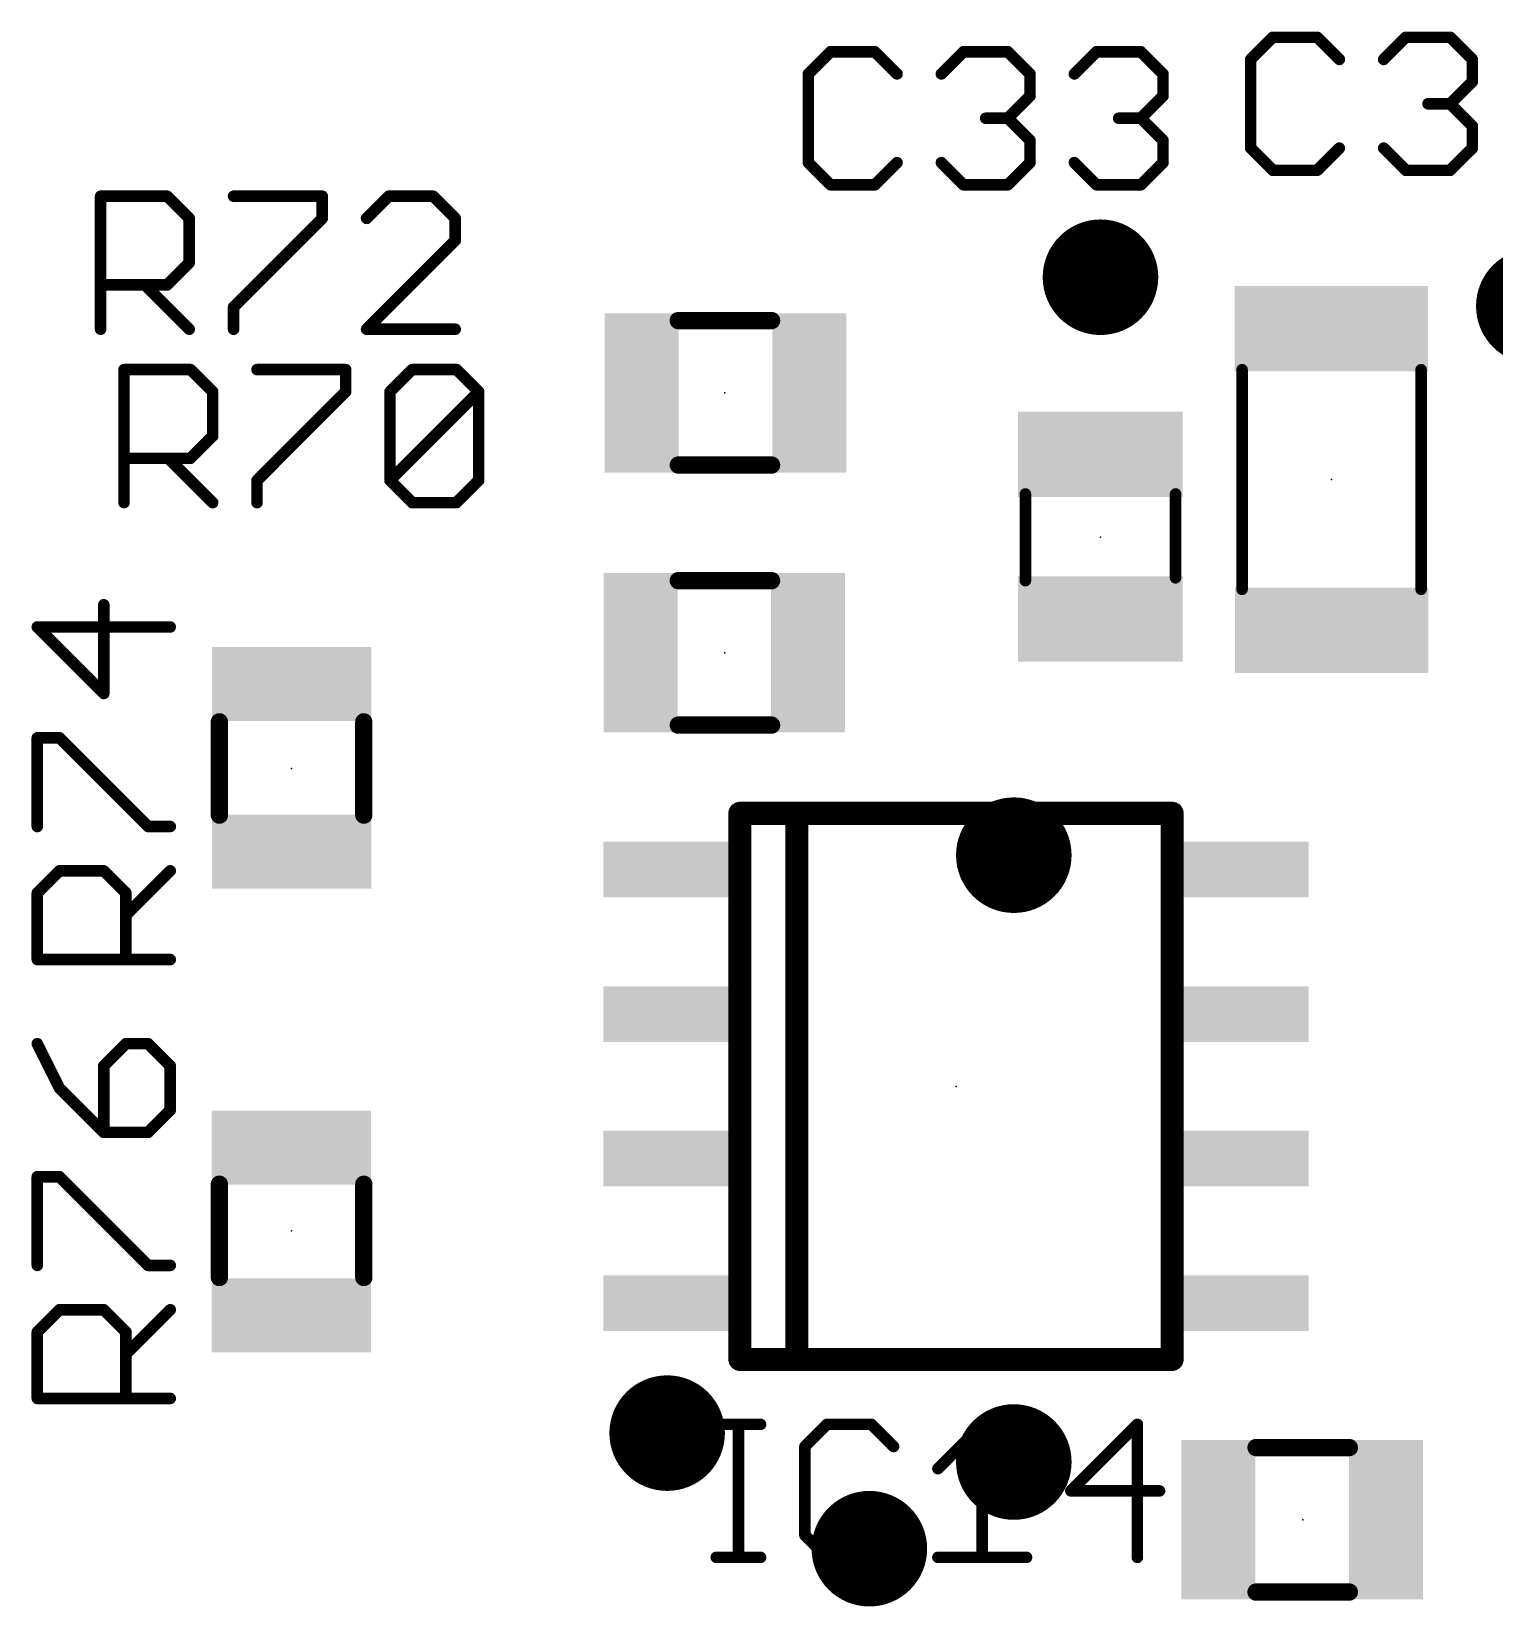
# Model space of a CAD drawing. Extents: x -10 to 136, y 0 to 101.
# Drawn here: x 14.73 to 27.59, y 28.45 to 42.29 of the extents above; entities that cross this region are included whole.
import ezdxf

# ---------------------------------------------------------------- set-up
doc = ezdxf.new("R2010")
doc.units = 0
for name, color, linetype in [('18', 92, 'CONTINUOUS'), ('23', 7, 'CONTINUOUS'), ('25', 253, 'CONTINUOUS'), ('51', 253, 'CONTINUOUS')]:
    doc.layers.add(name, color=color, linetype=linetype)

# ---------------------------------------------------------------- blocks, each defined once
blk = doc.blocks.new('RECT')
blk.add_solid([(-0.5, -0.5), (0.5, -0.5), (-0.5, 0.5), (0.5, 0.5)])
blk = doc.blocks.new('ROUNDV')
at = {"const_width": 0.5}
blk.add_lwpolyline([(0, -0.25, 1), (0, 0.25, 1), (0, -0.25)], format="xyb", dxfattribs=at)

msp = doc.modelspace()

# ---------------------------------------------------------------- linework, layer by layer
at = {"layer": '23'}
for p in [(20.828, 39.116), (26.162, 38.354), (24.13, 37.846), (20.828, 36.83), (17.018, 35.814), (22.86, 33.02), (17.018, 31.75), (25.908, 29.21)]:
    msp.add_point(p, dxfattribs=at)
at = {"layer": '25', "const_width": 0.1016}
for points in [[(25.6456, 42.2411), (25.4508, 42.0462)], [(26.0354, 42.2411), (25.6456, 42.2411)], [(26.2303, 42.0462), (26.0354, 42.2411)], [(26.6201, 42.0462), (26.8149, 42.2411)], [(26.8149, 42.2411), (27.2047, 42.2411)], [(27.2047, 42.2411), (27.3996, 42.0462)], [(21.7565, 42.1141), (21.5617, 41.9192)], [(22.1463, 42.1141), (21.7565, 42.1141)], [(22.3412, 41.9192), (22.1463, 42.1141)], [(22.731, 41.9192), (22.9258, 42.1141)], [(22.9258, 42.1141), (23.3156, 42.1141)], [(23.3156, 42.1141), (23.5105, 41.9192)], [(23.9003, 41.9192), (24.0951, 42.1141)], [(24.0951, 42.1141), (24.4849, 42.1141)], [(24.4849, 42.1141), (24.6798, 41.9192)], [(25.4508, 42.0462), (25.4508, 41.2666)], [(27.3996, 42.0462), (27.3996, 41.8513)], [(21.5617, 41.9192), (21.5617, 41.1396)], [(23.5105, 41.9192), (23.5105, 41.7243)], [(24.6798, 41.9192), (24.6798, 41.7243)], [(27.3996, 41.8513), (27.2047, 41.6564)], [(23.5105, 41.7243), (23.3156, 41.5294)], [(24.6798, 41.7243), (24.4849, 41.5294)], [(27.2047, 41.6564), (27.0098, 41.6564)], [(27.2047, 41.6564), (27.3996, 41.4615)], [(23.3156, 41.5294), (23.1207, 41.5294)], [(23.3156, 41.5294), (23.5105, 41.3345)], [(24.4849, 41.5294), (24.29, 41.5294)], [(24.4849, 41.5294), (24.6798, 41.3345)], [(27.3996, 41.4615), (27.3996, 41.2666)], [(23.5105, 41.3345), (23.5105, 41.1396)], [(24.6798, 41.3345), (24.6798, 41.1396)], [(25.4508, 41.2666), (25.6456, 41.0718)], [(26.0354, 41.0718), (26.2303, 41.2666)], [(26.8149, 41.0718), (26.6201, 41.2666)], [(27.3996, 41.2666), (27.2047, 41.0718)], [(21.5617, 41.1396), (21.7565, 40.9448)], [(22.1463, 40.9448), (22.3412, 41.1396)], [(22.9258, 40.9448), (22.731, 41.1396)], [(23.5105, 41.1396), (23.3156, 40.9448)], [(24.0951, 40.9448), (23.9003, 41.1396)], [(24.6798, 41.1396), (24.4849, 40.9448)], [(25.6456, 41.0718), (26.0354, 41.0718)], [(27.2047, 41.0718), (26.8149, 41.0718)], [(21.7565, 40.9448), (22.1463, 40.9448)], [(23.3156, 40.9448), (22.9258, 40.9448)], [(24.4849, 40.9448), (24.0951, 40.9448)], [(15.3387, 39.6748), (15.3387, 40.8441)], [(15.3387, 40.8441), (15.9233, 40.8441)], [(15.9233, 40.8441), (16.1182, 40.6492)], [(16.508, 40.8441), (17.2875, 40.8441)], [(17.2875, 40.8441), (17.2875, 40.6492)], [(17.8721, 40.8441), (17.6773, 40.6492)], [(18.2619, 40.8441), (17.8721, 40.8441)], [(18.4568, 40.6492), (18.2619, 40.8441)], [(16.1182, 40.6492), (16.1182, 40.2594)], [(17.2875, 40.6492), (16.508, 39.8696)], [(18.4568, 40.4543), (18.4568, 40.6492)], [(17.6773, 39.6748), (18.4568, 40.4543)], [(16.1182, 40.2594), (15.9233, 40.0645)], [(15.9233, 40.0645), (15.3387, 40.0645)], [(15.7284, 40.0645), (16.1182, 39.6748)], [(16.508, 39.8696), (16.508, 39.6748)], [(18.4568, 39.6748), (17.6773, 39.6748)], [(15.5448, 38.1508), (15.5448, 39.3201)], [(15.5448, 39.3201), (16.1294, 39.3201)], [(16.1294, 39.3201), (16.3243, 39.1252)], [(16.7141, 39.3201), (17.4936, 39.3201)], [(17.4936, 39.3201), (17.4936, 39.1252)], [(17.8834, 39.1252), (18.0782, 39.3201)], [(18.0782, 39.3201), (18.468, 39.3201)], [(18.468, 39.3201), (18.6629, 39.1252)], [(16.3243, 39.1252), (16.3243, 38.7354)], [(17.4936, 39.1252), (16.7141, 38.3456)], [(17.8834, 38.3456), (17.8834, 39.1252)], [(17.8834, 38.3456), (18.6629, 39.1252)], [(18.6629, 39.1252), (18.6629, 38.3456)], [(16.3243, 38.7354), (16.1294, 38.5405)], [(16.1294, 38.5405), (15.5448, 38.5405)], [(15.9345, 38.5405), (16.3243, 38.1508)], [(16.7141, 38.3456), (16.7141, 38.1508)], [(18.0782, 38.1508), (17.8834, 38.3456)], [(18.6629, 38.3456), (18.468, 38.1508)], [(18.468, 38.1508), (18.0782, 38.1508)], [(15.3666, 36.4733), (15.3666, 37.2528)], [(15.9512, 37.0579), (14.7819, 37.0579)], [(14.7819, 37.0579), (15.3666, 36.4733)], [(14.7819, 35.304), (14.7819, 36.0835)], [(14.7819, 36.0835), (14.9768, 36.0835)], [(14.9768, 36.0835), (15.7564, 35.304)], [(15.7564, 35.304), (15.9512, 35.304)], [(14.7819, 34.7193), (14.9768, 34.9142)], [(14.9768, 34.9142), (15.3666, 34.9142)], [(15.3666, 34.9142), (15.5615, 34.7193)], [(15.5615, 34.5244), (15.9512, 34.9142)], [(14.7819, 34.1347), (14.7819, 34.7193)], [(15.5615, 34.7193), (15.5615, 34.1347)], [(15.9512, 34.1347), (14.7819, 34.1347)], [(14.7819, 33.3949), (14.9768, 33.0051)], [(15.5615, 33.3949), (15.3666, 33.2)], [(15.7564, 33.3949), (15.5615, 33.3949)], [(15.9512, 33.2), (15.7564, 33.3949)], [(15.3666, 33.2), (15.3666, 32.6154)], [(15.9512, 32.8102), (15.9512, 33.2)], [(14.9768, 33.0051), (15.3666, 32.6154)], [(15.7564, 32.6154), (15.9512, 32.8102)], [(15.3666, 32.6154), (15.7564, 32.6154)], [(14.7819, 31.4461), (14.7819, 32.2256)], [(14.7819, 32.2256), (14.9768, 32.2256)], [(14.9768, 32.2256), (15.7564, 31.4461)], [(15.7564, 31.4461), (15.9512, 31.4461)], [(14.7819, 30.8614), (14.9768, 31.0563)], [(14.9768, 31.0563), (15.3666, 31.0563)], [(15.3666, 31.0563), (15.5615, 30.8614)], [(15.5615, 30.6665), (15.9512, 31.0563)], [(14.7819, 30.2768), (14.7819, 30.8614)], [(15.5615, 30.8614), (15.5615, 30.2768)], [(15.9512, 30.2768), (14.7819, 30.2768)], [(20.7518, 30.0491), (21.1415, 30.0491)], [(20.9466, 28.8798), (20.9466, 30.0491)], [(21.7261, 30.0491), (21.5313, 29.8542)], [(22.1159, 30.0491), (21.7261, 30.0491)], [(22.3108, 29.8542), (22.1159, 30.0491)], [(22.7006, 29.6593), (23.0903, 30.0491)], [(23.0903, 30.0491), (23.0903, 28.8798)], [(24.4545, 30.0491), (23.8699, 29.4644)], [(24.4545, 28.8798), (24.4545, 30.0491)], [(21.5313, 29.8542), (21.5313, 29.0746)], [(23.8699, 29.4644), (24.6494, 29.4644)], [(21.5313, 29.0746), (21.7261, 28.8798)], [(22.1159, 28.8798), (22.3108, 29.0746)], [(20.7518, 28.8798), (21.1415, 28.8798)], [(21.7261, 28.8798), (22.1159, 28.8798)], [(22.7006, 28.8798), (23.4801, 28.8798)]]:
    msp.add_lwpolyline(points, dxfattribs=at)
at = {"layer": '25', "const_width": 0.0508}
for points in [[(25.6456, 42.2665, 1), (25.6456, 42.2157)], [(25.6636, 42.2231, 1), (25.6276, 42.2591)], [(26.0534, 42.2591, 1), (26.0174, 42.2231)], [(26.0354, 42.2157, 1), (26.0354, 42.2665)], [(26.8149, 42.2665, 1), (26.8149, 42.2157)], [(26.8329, 42.2231, 1), (26.7969, 42.2591)], [(27.2227, 42.2591, 1), (27.1867, 42.2231)], [(27.2047, 42.2157, 1), (27.2047, 42.2665)], [(21.7565, 42.1395, 1), (21.7565, 42.0887)], [(21.7745, 42.0961, 1), (21.7385, 42.1321)], [(22.1643, 42.1321, 1), (22.1283, 42.0961)], [(22.1463, 42.0887, 1), (22.1463, 42.1395)], [(22.9258, 42.1395, 1), (22.9258, 42.0887)], [(22.9438, 42.0961, 1), (22.9078, 42.1321)], [(23.3336, 42.1321, 1), (23.2976, 42.0961)], [(23.3156, 42.0887, 1), (23.3156, 42.1395)], [(24.0951, 42.1395, 1), (24.0951, 42.0887)], [(24.1131, 42.0961, 1), (24.0771, 42.1321)], [(24.5029, 42.1321, 1), (24.4669, 42.0961)], [(24.4849, 42.0887, 1), (24.4849, 42.1395)], [(25.4328, 42.0642, 1), (25.4688, 42.0282)], [(25.4762, 42.0462, 1), (25.4254, 42.0462)], [(26.2123, 42.0282, 1), (26.2483, 42.0642)], [(26.6021, 42.0642, 1), (26.6381, 42.0282)], [(27.425, 42.0462, 1), (27.3742, 42.0462)], [(27.3816, 42.0282, 1), (27.4176, 42.0642)], [(21.5437, 41.9372, 1), (21.5797, 41.9012)], [(21.5871, 41.9192, 1), (21.5363, 41.9192)], [(22.3232, 41.9012, 1), (22.3592, 41.9372)], [(22.713, 41.9372, 1), (22.749, 41.9012)], [(23.5359, 41.9192, 1), (23.4851, 41.9192)], [(23.4925, 41.9012, 1), (23.5285, 41.9372)], [(23.8823, 41.9372, 1), (23.9183, 41.9012)], [(24.7052, 41.9192, 1), (24.6544, 41.9192)], [(24.6618, 41.9012, 1), (24.6978, 41.9372)], [(27.3742, 41.8513, 1), (27.425, 41.8513)], [(27.4176, 41.8333, 1), (27.3816, 41.8693)], [(23.4851, 41.7243, 1), (23.5359, 41.7243)], [(23.5285, 41.7063, 1), (23.4925, 41.7423)], [(24.6544, 41.7243, 1), (24.7052, 41.7243)], [(24.6978, 41.7063, 1), (24.6618, 41.7423)], [(27.0098, 41.6818, 1), (27.0098, 41.631)], [(27.2227, 41.6744, 1), (27.1867, 41.6384)], [(27.1867, 41.6744, 1), (27.2227, 41.6384)], [(27.2047, 41.631, 1), (27.2047, 41.6818)], [(23.1207, 41.5548, 1), (23.1207, 41.504)], [(23.3336, 41.5474, 1), (23.2976, 41.5114)], [(23.2976, 41.5474, 1), (23.3336, 41.5114)], [(23.3156, 41.504, 1), (23.3156, 41.5548)], [(24.29, 41.5548, 1), (24.29, 41.504)], [(24.5029, 41.5474, 1), (24.4669, 41.5114)], [(24.4669, 41.5474, 1), (24.5029, 41.5114)], [(24.4849, 41.504, 1), (24.4849, 41.5548)], [(27.425, 41.4615, 1), (27.3742, 41.4615)], [(27.3816, 41.4435, 1), (27.4176, 41.4795)], [(23.5359, 41.3345, 1), (23.4851, 41.3345)], [(23.4925, 41.3165, 1), (23.5285, 41.3525)], [(24.7052, 41.3345, 1), (24.6544, 41.3345)], [(24.6618, 41.3165, 1), (24.6978, 41.3525)], [(25.4688, 41.2846, 1), (25.4328, 41.2486)], [(25.4254, 41.2666, 1), (25.4762, 41.2666)], [(26.2483, 41.2486, 1), (26.2123, 41.2846)], [(26.6381, 41.2846, 1), (26.6021, 41.2486)], [(27.3742, 41.2666, 1), (27.425, 41.2666)], [(27.4176, 41.2486, 1), (27.3816, 41.2846)], [(21.5797, 41.1576, 1), (21.5437, 41.1216)], [(21.5363, 41.1396, 1), (21.5871, 41.1396)], [(22.3592, 41.1216, 1), (22.3232, 41.1576)], [(22.749, 41.1576, 1), (22.713, 41.1216)], [(23.4851, 41.1396, 1), (23.5359, 41.1396)], [(23.5285, 41.1216, 1), (23.4925, 41.1576)], [(23.9183, 41.1576, 1), (23.8823, 41.1216)], [(24.6544, 41.1396, 1), (24.7052, 41.1396)], [(24.6978, 41.1216, 1), (24.6618, 41.1576)], [(25.6456, 41.0972, 1), (25.6456, 41.0464)], [(26.0354, 41.0464, 1), (26.0354, 41.0972)], [(26.8149, 41.0972, 1), (26.8149, 41.0464)], [(27.2047, 41.0464, 1), (27.2047, 41.0972)], [(21.7565, 40.9702, 1), (21.7565, 40.9194)], [(21.7385, 40.9268, 1), (21.7745, 40.9628)], [(22.1283, 40.9628, 1), (22.1643, 40.9268)], [(22.1463, 40.9194, 1), (22.1463, 40.9702)], [(22.9258, 40.9702, 1), (22.9258, 40.9194)], [(22.9078, 40.9268, 1), (22.9438, 40.9628)], [(23.2976, 40.9628, 1), (23.3336, 40.9268)], [(23.3156, 40.9194, 1), (23.3156, 40.9702)], [(24.0951, 40.9702, 1), (24.0951, 40.9194)], [(24.0771, 40.9268, 1), (24.1131, 40.9628)], [(24.4669, 40.9628, 1), (24.5029, 40.9268)], [(24.4849, 40.9194, 1), (24.4849, 40.9702)], [(25.6276, 41.0538, 1), (25.6636, 41.0898)], [(26.0174, 41.0898, 1), (26.0534, 41.0538)], [(26.7969, 41.0538, 1), (26.8329, 41.0898)], [(27.1867, 41.0898, 1), (27.2227, 41.0538)], [(15.3641, 40.8441, 1), (15.3133, 40.8441)], [(15.3387, 40.8695, 1), (15.3387, 40.8187)], [(15.9413, 40.8621, 1), (15.9053, 40.8261)], [(15.9233, 40.8187, 1), (15.9233, 40.8695)], [(16.508, 40.8695, 1), (16.508, 40.8187)], [(17.3129, 40.8441, 1), (17.2621, 40.8441)], [(17.2875, 40.8187, 1), (17.2875, 40.8695)], [(17.8721, 40.8695, 1), (17.8721, 40.8187)], [(17.8901, 40.8261, 1), (17.8541, 40.8621)], [(18.2799, 40.8621, 1), (18.2439, 40.8261)], [(18.2619, 40.8187, 1), (18.2619, 40.8695)], [(16.1436, 40.6492, 1), (16.0928, 40.6492)], [(16.1002, 40.6312, 1), (16.1362, 40.6672)], [(17.2621, 40.6492, 1), (17.3129, 40.6492)], [(17.3055, 40.6312, 1), (17.2695, 40.6672)], [(17.6593, 40.6672, 1), (17.6953, 40.6312)], [(18.4822, 40.6492, 1), (18.4314, 40.6492)], [(18.4388, 40.6312, 1), (18.4748, 40.6672)], [(18.4314, 40.4543, 1), (18.4822, 40.4543)], [(18.4748, 40.4363, 1), (18.4388, 40.4723)], [(16.1362, 40.2414, 1), (16.1002, 40.2774)], [(16.0928, 40.2594, 1), (16.1436, 40.2594)], [(15.3387, 40.0899, 1), (15.3387, 40.0391)], [(15.7464, 40.0825, 1), (15.7104, 40.0465)], [(15.9053, 40.0825, 1), (15.9413, 40.0465)], [(15.9233, 40.0391, 1), (15.9233, 40.0899)], [(16.49, 39.8876, 1), (16.526, 39.8516)], [(16.5334, 39.8696, 1), (16.4826, 39.8696)], [(15.3133, 39.6748, 1), (15.3641, 39.6748)], [(16.1002, 39.6568, 1), (16.1362, 39.6928)], [(16.4826, 39.6748, 1), (16.5334, 39.6748)], [(17.6593, 39.6928, 1), (17.6953, 39.6568)], [(17.6773, 39.7002, 1), (17.6773, 39.6494)], [(18.4568, 39.6494, 1), (18.4568, 39.7002)], [(15.5702, 39.3201, 1), (15.5194, 39.3201)], [(15.5448, 39.3455, 1), (15.5448, 39.2947)], [(16.1474, 39.3381, 1), (16.1114, 39.3021)], [(16.1294, 39.2947, 1), (16.1294, 39.3455)], [(16.7141, 39.3455, 1), (16.7141, 39.2947)], [(17.519, 39.3201, 1), (17.4682, 39.3201)], [(17.4936, 39.2947, 1), (17.4936, 39.3455)], [(18.0782, 39.3455, 1), (18.0782, 39.2947)], [(18.0962, 39.3021, 1), (18.0602, 39.3381)], [(18.486, 39.3381, 1), (18.45, 39.3021)], [(18.468, 39.2947, 1), (18.468, 39.3455)], [(16.3497, 39.1252, 1), (16.2989, 39.1252)], [(16.3063, 39.1072, 1), (16.3423, 39.1432)], [(17.4682, 39.1252, 1), (17.519, 39.1252)], [(17.5116, 39.1072, 1), (17.4756, 39.1432)], [(17.8654, 39.1432, 1), (17.9014, 39.1072)], [(17.9088, 39.1252, 1), (17.858, 39.1252)], [(18.6883, 39.1252, 1), (18.6375, 39.1252)], [(18.6809, 39.1072, 1), (18.6449, 39.1432)], [(18.6449, 39.1072, 1), (18.6809, 39.1432)], [(16.3423, 38.7174, 1), (16.3063, 38.7534)], [(16.2989, 38.7354, 1), (16.3497, 38.7354)], [(15.5448, 38.5659, 1), (15.5448, 38.5151)], [(15.9525, 38.5585, 1), (15.9165, 38.5225)], [(16.1114, 38.5585, 1), (16.1474, 38.5225)], [(16.1294, 38.5151, 1), (16.1294, 38.5659)], [(16.6961, 38.3636, 1), (16.7321, 38.3276)], [(16.7395, 38.3456, 1), (16.6887, 38.3456)], [(17.9014, 38.3636, 1), (17.8654, 38.3276)], [(17.8654, 38.3636, 1), (17.9014, 38.3276)], [(17.858, 38.3456, 1), (17.9088, 38.3456)], [(18.6375, 38.3456, 1), (18.6883, 38.3456)], [(18.6809, 38.3276, 1), (18.6449, 38.3636)], [(15.5194, 38.1508, 1), (15.5702, 38.1508)], [(16.3063, 38.1328, 1), (16.3423, 38.1688)], [(16.6887, 38.1508, 1), (16.7395, 38.1508)], [(18.0782, 38.1762, 1), (18.0782, 38.1254)], [(18.0602, 38.1328, 1), (18.0962, 38.1688)], [(18.45, 38.1688, 1), (18.486, 38.1328)], [(18.468, 38.1254, 1), (18.468, 38.1762)], [(15.392, 37.2528, 1), (15.3412, 37.2528)], [(14.7999, 37.0759, 1), (14.7639, 37.0399)], [(14.7819, 37.0833, 1), (14.7819, 37.0325)], [(15.9512, 37.0325, 1), (15.9512, 37.0833)], [(15.3412, 36.4733, 1), (15.392, 36.4733)], [(15.3486, 36.4553, 1), (15.3846, 36.4913)], [(14.8073, 36.0835, 1), (14.7565, 36.0835)], [(14.7819, 36.1089, 1), (14.7819, 36.0581)], [(14.9948, 36.1015, 1), (14.9588, 36.0655)], [(14.9768, 36.0581, 1), (14.9768, 36.1089)], [(14.7565, 35.304, 1), (14.8073, 35.304)], [(15.7564, 35.3294, 1), (15.7564, 35.2786)], [(15.7384, 35.286, 1), (15.7744, 35.322)], [(15.9512, 35.2786, 1), (15.9512, 35.3294)], [(14.9768, 34.9396, 1), (14.9768, 34.8888)], [(14.9948, 34.8962, 1), (14.9588, 34.9322)], [(15.3846, 34.9322, 1), (15.3486, 34.8962)], [(15.3666, 34.8888, 1), (15.3666, 34.9396)], [(15.9692, 34.8962, 1), (15.9332, 34.9322)], [(14.7639, 34.7373, 1), (14.7999, 34.7013)], [(14.8073, 34.7193, 1), (14.7565, 34.7193)], [(15.5869, 34.7193, 1), (15.5361, 34.7193)], [(15.5435, 34.7013, 1), (15.5795, 34.7373)], [(15.5435, 34.5424, 1), (15.5795, 34.5064)], [(14.7819, 34.1601, 1), (14.7819, 34.1093)], [(14.7565, 34.1347, 1), (14.8073, 34.1347)], [(15.5361, 34.1347, 1), (15.5869, 34.1347)], [(15.9512, 34.1093, 1), (15.9512, 34.1601)], [(14.8046, 33.4063, 1), (14.7592, 33.3835)], [(15.5615, 33.4203, 1), (15.5615, 33.3695)], [(15.5795, 33.3769, 1), (15.5435, 33.4129)], [(15.7744, 33.4129, 1), (15.7384, 33.3769)], [(15.7564, 33.3695, 1), (15.7564, 33.4203)], [(15.3486, 33.218, 1), (15.3846, 33.182)], [(15.392, 33.2, 1), (15.3412, 33.2)], [(15.9766, 33.2, 1), (15.9258, 33.2)], [(15.9332, 33.182, 1), (15.9692, 33.218)], [(14.9948, 33.0231, 1), (14.9588, 32.9871)], [(14.9541, 32.9937, 1), (14.9995, 33.0165)], [(15.9258, 32.8102, 1), (15.9766, 32.8102)], [(15.9692, 32.7922, 1), (15.9332, 32.8282)], [(15.3666, 32.6408, 1), (15.3666, 32.59)], [(15.3412, 32.6154, 1), (15.392, 32.6154)], [(15.3486, 32.5974, 1), (15.3846, 32.6334)], [(15.7384, 32.6334, 1), (15.7744, 32.5974)], [(15.7564, 32.59, 1), (15.7564, 32.6408)], [(14.8073, 32.2256, 1), (14.7565, 32.2256)], [(14.7819, 32.251, 1), (14.7819, 32.2002)], [(14.9948, 32.2436, 1), (14.9588, 32.2076)], [(14.9768, 32.2002, 1), (14.9768, 32.251)], [(14.7565, 31.4461, 1), (14.8073, 31.4461)], [(15.7564, 31.4715, 1), (15.7564, 31.4207)], [(15.7384, 31.4281, 1), (15.7744, 31.4641)], [(15.9512, 31.4207, 1), (15.9512, 31.4715)], [(14.9768, 31.0817, 1), (14.9768, 31.0309)], [(14.9948, 31.0383, 1), (14.9588, 31.0743)], [(15.3846, 31.0743, 1), (15.3486, 31.0383)], [(15.3666, 31.0309, 1), (15.3666, 31.0817)], [(15.9692, 31.0383, 1), (15.9332, 31.0743)], [(14.7639, 30.8794, 1), (14.7999, 30.8434)], [(14.8073, 30.8614, 1), (14.7565, 30.8614)], [(15.5869, 30.8614, 1), (15.5361, 30.8614)], [(15.5435, 30.8434, 1), (15.5795, 30.8794)], [(15.5435, 30.6845, 1), (15.5795, 30.6485)], [(14.7819, 30.3022, 1), (14.7819, 30.2514)], [(15.9512, 30.2514, 1), (15.9512, 30.3022)], [(14.7565, 30.2768, 1), (14.8073, 30.2768)], [(15.5361, 30.2768, 1), (15.5869, 30.2768)], [(20.7518, 30.0745, 1), (20.7518, 30.0237)], [(20.972, 30.0491, 1), (20.9212, 30.0491)], [(21.1415, 30.0237, 1), (21.1415, 30.0745)], [(21.7261, 30.0745, 1), (21.7261, 30.0237)], [(21.7441, 30.0311, 1), (21.7081, 30.0671)], [(22.1339, 30.0671, 1), (22.0979, 30.0311)], [(22.1159, 30.0237, 1), (22.1159, 30.0745)], [(23.1157, 30.0491, 1), (23.0649, 30.0491)], [(23.1083, 30.0311, 1), (23.0723, 30.0671)], [(24.4799, 30.0491, 1), (24.4291, 30.0491)], [(24.4725, 30.0311, 1), (24.4365, 30.0671)], [(21.5567, 29.8542, 1), (21.5059, 29.8542)], [(21.5133, 29.8722, 1), (21.5493, 29.8362)], [(22.2928, 29.8362, 1), (22.3288, 29.8722)], [(22.6826, 29.6773, 1), (22.7186, 29.6413)], [(23.8519, 29.4824, 1), (23.8879, 29.4464)], [(23.8699, 29.4898, 1), (23.8699, 29.439)], [(24.6494, 29.439, 1), (24.6494, 29.4898)], [(21.5493, 29.0926, 1), (21.5133, 29.0566)], [(21.5059, 29.0746, 1), (21.5567, 29.0746)], [(22.3288, 29.0566, 1), (22.2928, 29.0926)], [(20.7518, 28.9052, 1), (20.7518, 28.8544)], [(20.9212, 28.8798, 1), (20.972, 28.8798)], [(21.1415, 28.8544, 1), (21.1415, 28.9052)], [(21.7261, 28.9052, 1), (21.7261, 28.8544)], [(21.7081, 28.8618, 1), (21.7441, 28.8978)], [(22.0979, 28.8978, 1), (22.1339, 28.8618)], [(22.1159, 28.8544, 1), (22.1159, 28.9052)], [(22.7006, 28.9052, 1), (22.7006, 28.8544)], [(23.0649, 28.8798, 1), (23.1157, 28.8798)], [(23.4801, 28.8544, 1), (23.4801, 28.9052)], [(24.4291, 28.8798, 1), (24.4799, 28.8798)]]:
    msp.add_lwpolyline(points, format="xyb", dxfattribs=at)
at = {"layer": '51'}
for points, const_width in [([(21.238, 39.751), (20.418, 39.751)], 0.1524), ([(25.375, 39.319), (25.375, 37.389)], 0.1016), ([(26.949, 39.319), (26.949, 37.389)], 0.1016), ([(21.238, 38.481), (20.418, 38.481)], 0.1524), ([(23.47, 37.465), (23.47, 38.227)], 0.1016), ([(24.79, 37.49), (24.79, 38.227)], 0.1016), ([(20.418, 37.465), (21.238, 37.465)], 0.1524), ([(16.383, 36.224), (16.383, 35.404)], 0.1524), ([(17.653, 36.224), (17.653, 35.404)], 0.1524), ([(20.418, 36.195), (21.238, 36.195)], 0.1524), ([(20.96, 30.62), (20.96, 35.42)], 0.2032), ([(20.96, 35.42), (21.46, 35.42)], 0.2032), ([(21.46, 35.42), (24.76, 35.42)], 0.2032), ([(21.46, 30.62), (21.46, 35.42)], 0.2032), ([(24.76, 35.42), (24.76, 30.62)], 0.2032), ([(16.383, 31.34), (16.383, 32.16)], 0.1524), ([(17.653, 31.34), (17.653, 32.16)], 0.1524), ([(21.46, 30.62), (20.96, 30.62)], 0.2032), ([(24.76, 30.62), (21.46, 30.62)], 0.2032), ([(25.498, 29.845), (26.318, 29.845)], 0.1524), ([(25.498, 28.575), (26.318, 28.575)], 0.1524)]:
    msp.add_lwpolyline(points, dxfattribs=dict(at, const_width=const_width))
for points, const_width in [([(20.418, 39.7891, 1), (20.418, 39.7129)], 0.0762), ([(21.238, 39.7129, 1), (21.238, 39.7891)], 0.0762), ([(25.4004, 39.319, 1), (25.3496, 39.319)], 0.0508), ([(26.9744, 39.319, 1), (26.9236, 39.319)], 0.0508), ([(20.418, 38.5191, 1), (20.418, 38.4429)], 0.0762), ([(21.238, 38.4429, 1), (21.238, 38.5191)], 0.0762), ([(23.4954, 38.227, 1), (23.4446, 38.227)], 0.0508), ([(24.8154, 38.227, 1), (24.7646, 38.227)], 0.0508), ([(20.418, 37.5031, 1), (20.418, 37.4269)], 0.0762), ([(21.238, 37.4269, 1), (21.238, 37.5031)], 0.0762), ([(23.4446, 37.465, 1), (23.4954, 37.465)], 0.0508), ([(24.7646, 37.49, 1), (24.8154, 37.49)], 0.0508), ([(25.3496, 37.389, 1), (25.4004, 37.389)], 0.0508), ([(26.9236, 37.389, 1), (26.9744, 37.389)], 0.0508), ([(16.4211, 36.224, 1), (16.3449, 36.224)], 0.0762), ([(17.6911, 36.224, 1), (17.6149, 36.224)], 0.0762), ([(20.418, 36.2331, 1), (20.418, 36.1569)], 0.0762), ([(21.238, 36.1569, 1), (21.238, 36.2331)], 0.0762), ([(16.3449, 35.404, 1), (16.4211, 35.404)], 0.0762), ([(17.6149, 35.404, 1), (17.6911, 35.404)], 0.0762), ([(21.0108, 35.42, 1), (20.9092, 35.42)], 0.1016), ([(20.96, 35.4708, 1), (20.96, 35.3692)], 0.1016), ([(21.46, 35.4708, 1), (21.46, 35.3692)], 0.1016), ([(21.5108, 35.42, 1), (21.4092, 35.42)], 0.1016), ([(21.46, 35.3692, 1), (21.46, 35.4708)], 0.1016), ([(24.8108, 35.42, 1), (24.7092, 35.42)], 0.1016), ([(24.76, 35.3692, 1), (24.76, 35.4708)], 0.1016), ([(16.4211, 32.16, 1), (16.3449, 32.16)], 0.0762), ([(17.6911, 32.16, 1), (17.6149, 32.16)], 0.0762), ([(16.3449, 31.34, 1), (16.4211, 31.34)], 0.0762), ([(17.6149, 31.34, 1), (17.6911, 31.34)], 0.0762), ([(20.96, 30.6708, 1), (20.96, 30.5692)], 0.1016), ([(20.9092, 30.62, 1), (21.0108, 30.62)], 0.1016), ([(21.46, 30.6708, 1), (21.46, 30.5692)], 0.1016), ([(21.4092, 30.62, 1), (21.5108, 30.62)], 0.1016), ([(21.46, 30.5692, 1), (21.46, 30.6708)], 0.1016), ([(24.7092, 30.62, 1), (24.8108, 30.62)], 0.1016), ([(24.76, 30.5692, 1), (24.76, 30.6708)], 0.1016), ([(25.498, 29.8831, 1), (25.498, 29.8069)], 0.0762), ([(26.318, 29.8069, 1), (26.318, 29.8831)], 0.0762), ([(25.498, 28.6131, 1), (25.498, 28.5369)], 0.0762), ([(26.318, 28.5369, 1), (26.318, 28.6131)], 0.0762)]:
    msp.add_lwpolyline(points, format="xyb", dxfattribs=dict(at, const_width=const_width))

# ---------------------------------------------------------------- block references
at = {"layer": '18', "xscale": 1.016, "yscale": 1.016}
for p in [(24.13, 40.132), (27.94, 39.878), (23.368, 35.052), (20.32, 29.972), (23.368, 29.718), (22.098, 28.956)]:
    msp.add_blockref('ROUNDV', p, dxfattribs=at)
at = {"layer": '51'}
for p, xscale, yscale, rotation in [((26.161, 39.6807), 0.7501, 1.7, 270), ((20.0966, 39.1145), 0.65, 1.4, 180), ((21.5698, 39.1145), 0.65, 1.4, 180), ((24.1289, 38.5766), 0.7501, 1.4501, 90), ((24.1288, 37.1289), 0.7501, 1.4501, 90), ((26.1629, 37.0273), 0.7501, 1.7, 270), ((17.0195, 36.5558), 0.65, 1.4, 270), ((17.0195, 35.0826), 0.65, 1.4, 270), ((20.31, 34.925), 0.49, 1.1, 270), ((25.41, 34.925), 0.49, 1.1, 270), ((20.31, 33.655), 0.49, 1.1, 270), ((25.41, 33.655), 0.49, 1.1, 270), ((17.0165, 32.4814), 0.65, 1.4, 90), ((20.31, 32.385), 0.49, 1.1, 270), ((25.41, 32.385), 0.49, 1.1, 270), ((17.0165, 31.0082), 0.65, 1.4, 90), ((20.31, 31.115), 0.49, 1.1, 270), ((25.41, 31.115), 0.49, 1.1, 270)]:
    msp.add_blockref('RECT', p, dxfattribs=dict(at, xscale=xscale, yscale=yscale, rotation=rotation))
at = {"layer": '51', "xscale": 0.65, "yscale": 1.4}
for p in [(20.0862, 36.8315), (21.5594, 36.8315), (25.1662, 29.2115), (26.6394, 29.2115)]:
    msp.add_blockref('RECT', p, dxfattribs=at)

doc.saveas('drawing.dxf')
